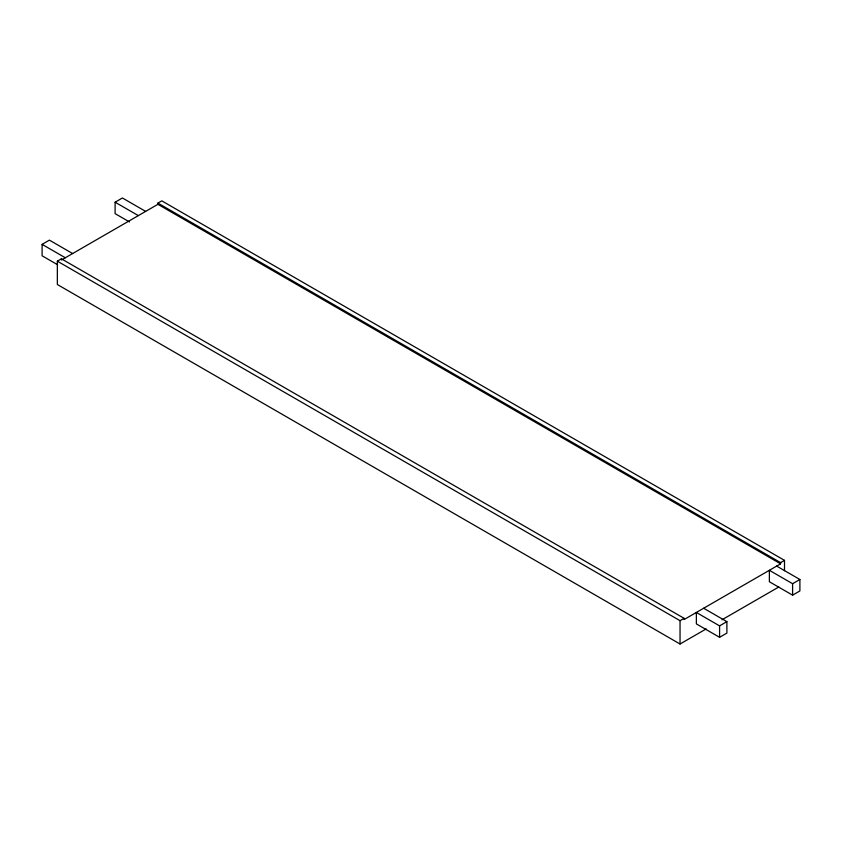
<?xml version="1.0" encoding="UTF-8"?>
<svg xmlns="http://www.w3.org/2000/svg" width="842" height="842" viewBox="0 0 842 842"><rect width="100%" height="100%" fill="white"/><g stroke="black" fill="none" stroke-linecap="round" stroke-linejoin="round"><path stroke-width="1.26" d="M57.582 264.735L42.1 255.8L42.1 244.359L49.404 240.138L72.623 253.547M129.489 221.941L115.112 213.647L115.112 202.206L122.416 197.986L145.634 211.395M706.154 628.932L680.041 644.014L57.34 284.501L57.34 261.167L61.413 258.82L684.104 618.323L684.104 619.533L780.587 563.824L780.587 562.624L157.896 203.111L157.896 204.322L780.587 563.824M157.896 203.111L161.801 200.859L784.502 560.362L784.502 570.739M157.896 204.322L61.413 260.02L61.413 258.82M57.34 261.167L680.041 620.68L684.104 618.323M780.587 562.624L784.502 560.362M722.047 619.754L778.818 586.979M719.584 625.869L726.888 621.649L726.888 633.089L719.584 637.31L696.366 623.901L696.366 612.46L719.584 625.869L719.584 637.31M792.596 583.706L799.9 579.496L799.9 590.937L792.596 595.157L769.377 581.748L769.377 570.308L792.596 583.706L792.596 595.157M776.671 566.087L799.9 579.496M115.112 202.206L138.341 215.615M703.659 608.24L726.888 621.649M42.1 244.359L65.329 257.768M680.041 620.68L680.041 644.014"/></g></svg>
